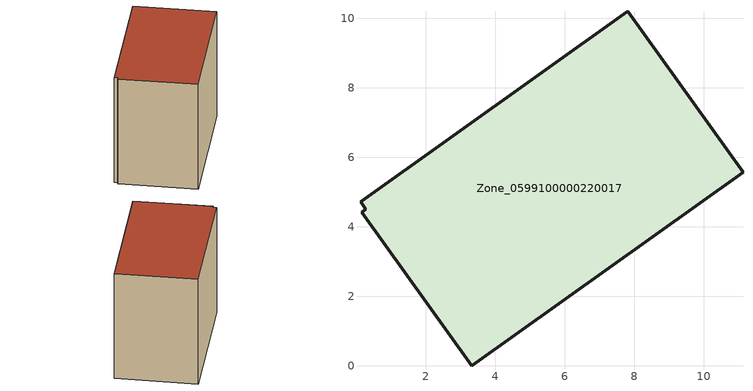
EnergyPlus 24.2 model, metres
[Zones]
Zone_0599100000220017
 floor ground (C_G): 0.15,4.42 0.27,4.51 0.12,4.72 7.82,10.2 11.13,5.57 3.32,0 z0
 wall outside (C_F): 3.32,0 11.13,5.57 7.82,10.2 0.12,4.72 0.27,4.51 0.15,4.42 3.32,0 z0:8.15
 roof outside (C_R): 0.27,4.51 0.15,4.42 3.32,0 11.13,5.57 7.82,10.2 0.12,4.72 z8.15
[BUILDING]
Pand.0599100000220017: North Axis=0; Terrain=City; Loads Convergence Tolerance Value=0.04; Temperature Convergence Tolerance Value=0.4; Solar Distribution=FullExterior; Maximum Number of Warmup Days=25; Minimum Number of Warmup Days=1
[Site:Location]
Rotterdam.The.Hague.AP_ZH_NLD Design_Conditions: Latitude=51.96; Longitude=4.45; Time Zone=1; Elevation=-4.5
[SITE:GROUNDTEMPERATURE:BUILDINGSURFACE]
18, 18, 18, 18, 18, 18, 18, 18, 18, 18, 18, 18
[MATERIAL] Thermal Absorptance=0.9; Solar Absorptance=0.7; Visible Absorptance=0.7
Name | Roughness | Thickness | Conductivity | Density | Specific Heat
G.TI.1975-1991 | MediumSmooth | 0.15 | 0.288461 | 540 | 1210
F.TI.1975-1991 | Rough | 0.3 | 0.230769 | 1920 | 840
R.TI.1975-1991 | MediumRough | 0.2 | 0.153846 | 1500 | 1000
[CONSTRUCTION]
C_G: G.TI.1975-1991
C_F: F.TI.1975-1991
C_R: R.TI.1975-1991
[ZONE]
Zone_0599100000220017: Type=1; Multiplier=1; Ceiling Height=Autocalculate; Volume=Autocalculate; Floor Area=autocalculate; Part of Total Floor Area=Yes
[ZONEINFILTRATION:DESIGNFLOWRATE]
Infil_Zone_0599100000220017: Zone or ZoneList or Space or SpaceList=Zone_0599100000220017; Schedule=AlwaysOn; Design Flow Rate Calculation Method=Flow/Area; Flow Rate per Floor Area=0.003; Constant Term Coefficient=1; Temperature Term Coefficient=0; Velocity Term Coefficient=0; Velocity Squared Term Coefficient=0
[HVACTEMPLATE:ZONE:IDEALLOADSAIRSYSTEM]
Zone_0599100000220017: Maximum Heating Supply Air Temperature=50; Minimum Cooling Supply Air Temperature=13; Maximum Heating Supply Air Humidity Ratio=0.0156; Minimum Cooling Supply Air Humidity Ratio=0.0077; Heating Limit=NoLimit; Cooling Limit=NoLimit; Dehumidification Control Type=ConstantSensibleHeatRatio; Cooling Sensible Heat Ratio=0.7; Dehumidification Setpoint=60; Humidification Control Type=None; Humidification Setpoint=30; Outdoor Air Method=None; Outdoor Air Flow Rate per Person=0.00944; Outdoor Air Flow Rate per Zone Floor Area=0; Outdoor Air Flow Rate per Zone=0; Demand Controlled Ventilation Type=None; Outdoor Air Economizer Type=NoEconomizer; Heat Recovery Type=None; Sensible Heat Recovery Effectiveness=0.7; Latent Heat Recovery Effectiveness=0.65
[ZONECONTROL:THERMOSTAT]
ThermostatControl_Zone_0599100000220017: Zone or ZoneList=Zone_0599100000220017; Control Type Schedule=DualSetpointControlType; Control 1=Thermostat_Zone_0599100000220017; Temperature Difference Between Cutout And Setpoint=0
[THERMOSTATSETPOINT:DUALSETPOINT]
Thermostat_Zone_0599100000220017: Heating Setpoint Temperature Schedule=HeatingSetpoint_Zone_0599100000220017; Cooling Setpoint Temperature Schedule=CoolingSetpoint_Zone_0599100000220017
[SCHEDULE:COMPACT]
HeatingSetpoint_Zone_0599100000220017: Through: 12/31, For: AllDays, Until: 24:00, 21
CoolingSetpoint_Zone_0599100000220017: Through: 12/31, For: AllDays, Until: 24:00, 24
DualSetpointControlType: Through: 12/31, For: AllDays, Until: 24:00, 4
AlwaysOn: Through: 12/31, For: AllDays, Until: 24:00, 1
